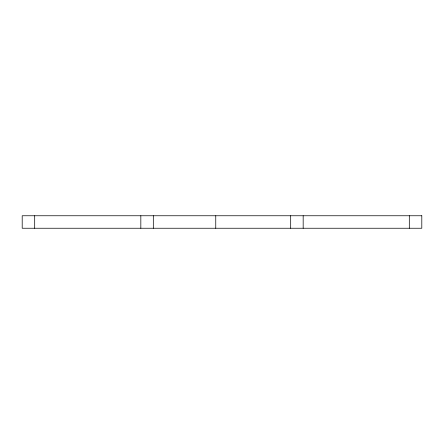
<?xml version="1.0" encoding="UTF-8"?>
<svg xmlns="http://www.w3.org/2000/svg" width="444" height="444" viewBox="0 0 444 444"><rect width="100%" height="100%" fill="white"/><g stroke="black" fill="none" stroke-linecap="round" stroke-linejoin="round"><path stroke-width="0.67" d="M409.313 215.756L409.313 228.244M303.169 215.756L303.169 228.244M290.681 215.756L290.681 228.244M215.756 215.756L215.756 228.244M153.319 215.756L153.319 228.244M140.831 215.756L140.831 228.244M34.688 215.756L34.688 228.244M421.8 215.756L22.2 215.756L22.2 228.244L421.8 228.244L421.8 215.756"/></g></svg>
